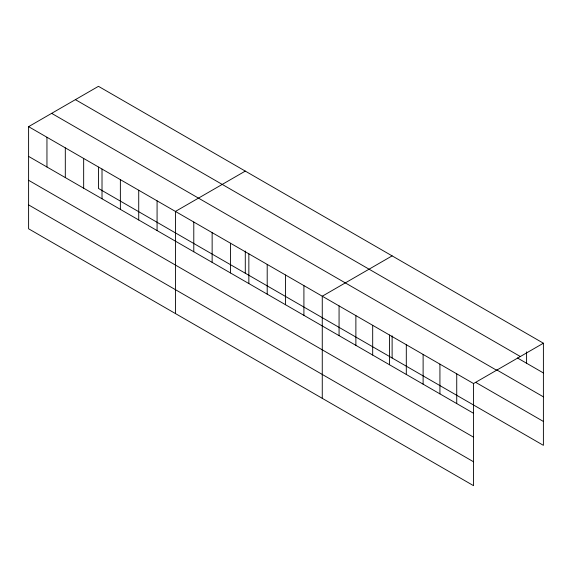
<?xml version="1.0" encoding="UTF-8"?>
<svg xmlns="http://www.w3.org/2000/svg" width="572" height="572" viewBox="0 0 572 572"><rect width="100%" height="100%" fill="white"/><g stroke="black" fill="none" stroke-linecap="round" stroke-linejoin="round"><path stroke-width="0.86" d="M28.6 126.662L473.544 383.547L473.544 485.671L28.6 228.786L28.6 126.662L98.455 86.329L543.4 343.214L543.4 445.338L98.455 188.453L98.455 167.124M245.288 171.1L175.432 211.433L175.432 313.556M392.12 255.877L322.265 296.21L322.265 398.327M473.544 383.547L543.4 343.214M75.404 99.642L520.348 356.528M517.424 357.95L543.4 372.951M496.796 369.927L543.4 396.839M51.652 113.356L496.596 370.241M476.161 382.632L543.4 421.45M28.6 156.399L473.544 413.284M28.6 180.287L473.544 437.172M28.6 204.898L473.544 461.783M526.59 351.873L526.59 363.249M456.735 373.845L456.735 403.575M439.925 364.135L439.925 393.872M423.116 354.433L423.116 384.169M406.306 344.73L406.306 374.467M392.12 335.814L392.12 357.993M389.496 335.028L389.496 364.757M372.687 325.318L372.687 355.055M355.877 315.615L355.877 345.352M339.067 305.913L339.067 335.65M303.911 285.614L303.911 315.344M285.557 275.01L285.557 304.747M267.203 264.414L267.203 294.151M248.849 253.818L248.849 283.555M245.288 251.044L245.288 273.223M230.495 243.222L230.495 272.958M212.14 232.625L212.14 262.362M193.786 222.029L193.786 251.766M157.078 200.836L157.078 230.573M138.724 190.24L138.724 219.977M120.37 179.644L120.37 209.381M102.016 169.047L102.016 198.784M83.662 158.451L83.662 188.188M65.308 147.855L65.308 177.592M46.954 137.259L46.954 166.995"/></g></svg>
